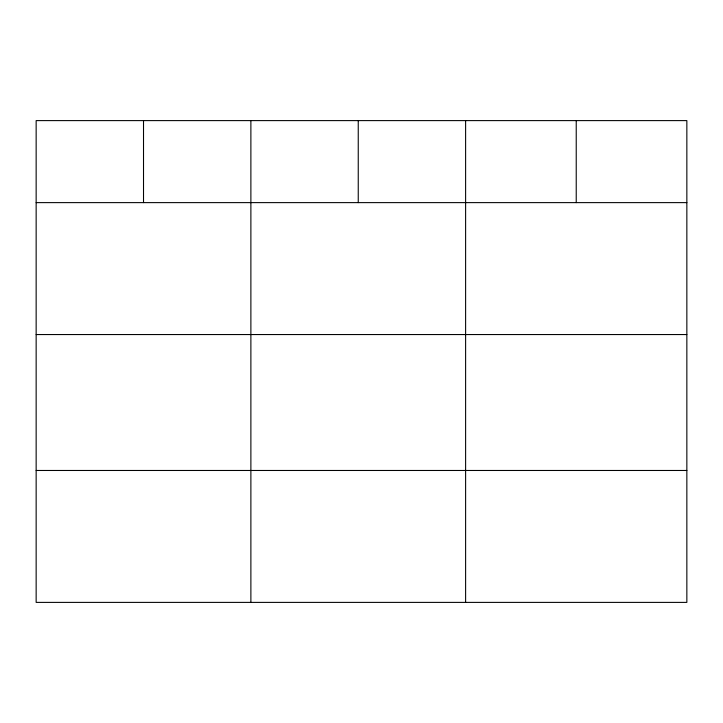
<?xml version="1.0" encoding="UTF-8"?>
<svg xmlns="http://www.w3.org/2000/svg" width="723" height="723" viewBox="0 0 723 723"><rect width="100%" height="100%" fill="white"/><g stroke="black" fill="none" stroke-linecap="round" stroke-linejoin="round"><path stroke-width="1.08" d="M686.85 202.621L686.85 602.395L36.15 602.395L36.15 120.605L686.85 120.605L686.85 202.621L36.15 202.621M36.15 334.55L686.85 334.55M36.15 470.474L686.85 470.474M576.231 120.605L576.231 202.621M465.612 120.605L465.612 602.395M358.247 120.605L358.247 202.621M250.881 120.605L250.881 602.395M143.516 120.605L143.516 202.621"/></g></svg>
